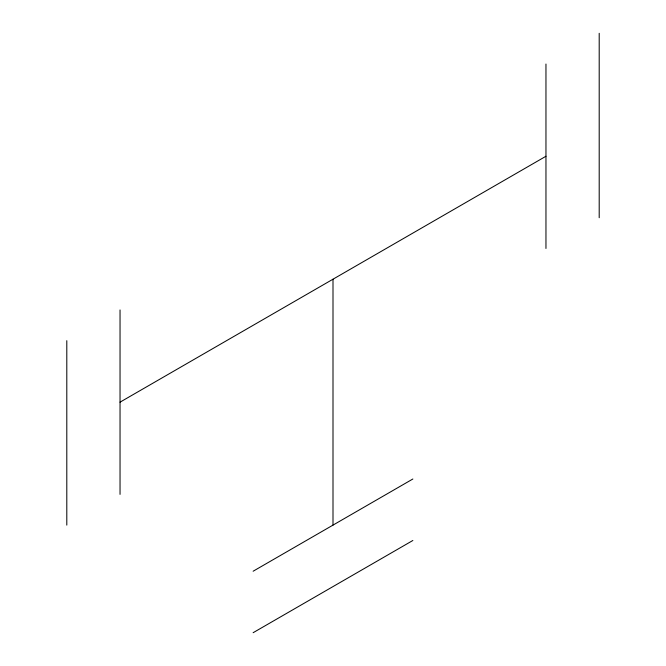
<?xml version="1.0" encoding="UTF-8"?>
<svg xmlns="http://www.w3.org/2000/svg" width="666" height="666" viewBox="0 0 666 666"><rect width="100%" height="100%" fill="white"/><g stroke="black" fill="none" stroke-linecap="round" stroke-linejoin="round"><path stroke-width="1" d="M120.038 402.164L545.962 156.252M253.138 571.22L412.862 479.004M253.138 632.7L412.862 540.484M599.2 33.3L599.2 217.732M545.962 64.036L545.962 248.468M333 279.204L333 525.116M120.038 309.948L120.038 494.38M66.8 340.684L66.8 525.116"/></g></svg>
